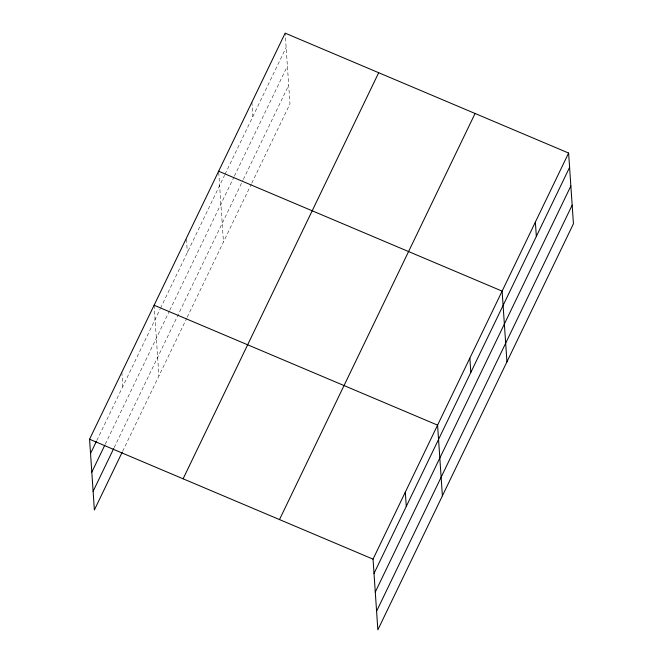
<?xml version="1.0" encoding="UTF-8"?>
<svg xmlns="http://www.w3.org/2000/svg" width="663" height="663" viewBox="0 0 663 663"><rect width="100%" height="100%" fill="white"/><g stroke="black" fill="none" stroke-linecap="round" stroke-linejoin="round"><path stroke-width="0.5" stroke-dasharray="3.31 2.49" d="M96.815 440.505L160.007 309.289M160.454 308.361L224.566 175.256M225.014 174.328L286.118 47.454M105.251 444.235L169.347 311.154M169.794 310.226L233.923 177.079M234.37 176.151L287.394 66.068M114.177 447.591L242.865 180.402M243.321 179.466L288.695 85.245M122.622 451.312L186.717 318.24M187.165 317.304L251.327 184.09M251.774 183.154L289.963 103.859L285.148 33.15M251.899 102.185L252.868 116.489M218.715 172.239L223.464 241.929M186.444 239.244L187.347 252.528M154.106 305.229L158.921 375.938M121.835 372.233L122.812 386.529"/><path stroke-width="0.99" d="M122.174 452.249L94.386 509.946L89.563 439.238L285.148 33.15L568.614 153.054L573.437 223.762L377.852 629.85L373.037 559.141L568.614 153.054M90.541 453.533L96.367 441.442M91.809 472.147L104.804 445.163M93.11 491.333L113.729 448.52M183.104 478.802L378.689 72.723M279.488 519.577L475.073 113.489M374.007 573.445L569.592 167.358M375.275 592.059L570.86 185.971M376.584 611.236L572.169 205.149M218.649 171.22L502.123 291.123L506.938 361.832M154.106 305.229L437.58 425.132L442.395 495.841M89.563 439.238L373.037 559.141M535.364 222.088L536.342 236.393M469.852 358.128L470.821 372.432M405.308 492.137L406.278 506.441"/></g></svg>
